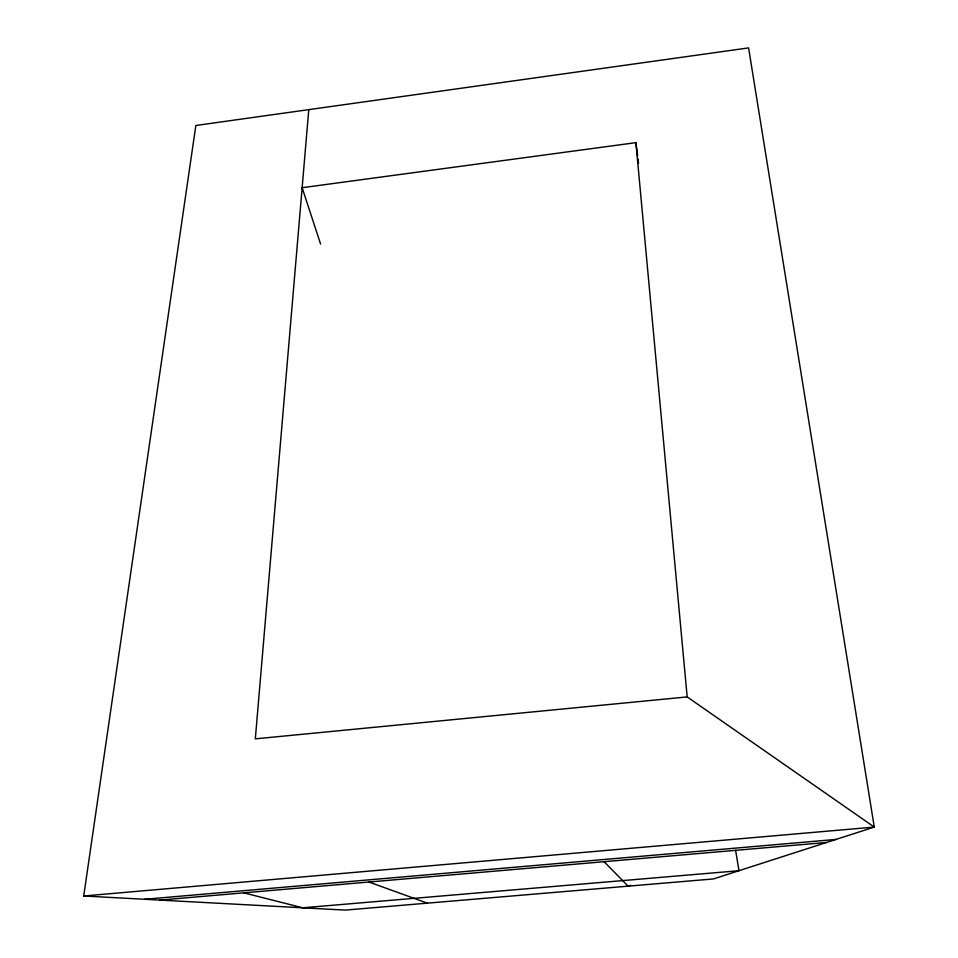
<?xml version="1.0" encoding="UTF-8"?>
<svg xmlns="http://www.w3.org/2000/svg" width="958" height="958" viewBox="0 0 958 958"><rect width="100%" height="100%" fill="white"/><g stroke="black" fill="none" stroke-linecap="round" stroke-linejoin="round"><path stroke-width="1.44" d="M308.775 109.631L255.319 738.846L687.173 696.921L874.283 827.077L713.423 878.941L345.287 910.1L83.717 895.993L195.851 125.486L748.593 47.9L874.283 827.077L83.717 895.993M630.639 885.288L628.113 886.162L604.103 861.697M637.609 155.962L635.908 142.646L302.141 187.708L320.583 244.039M144.586 899.275L836.011 839.424M159.77 900.101L826.538 842.477M243.763 892.832L302.728 907.801L738.965 870.714L735.612 850.333M368.878 882.019L427.34 903.155M637.992 158.92L638.555 163.351M635.908 142.646L687.173 696.921"/></g></svg>
